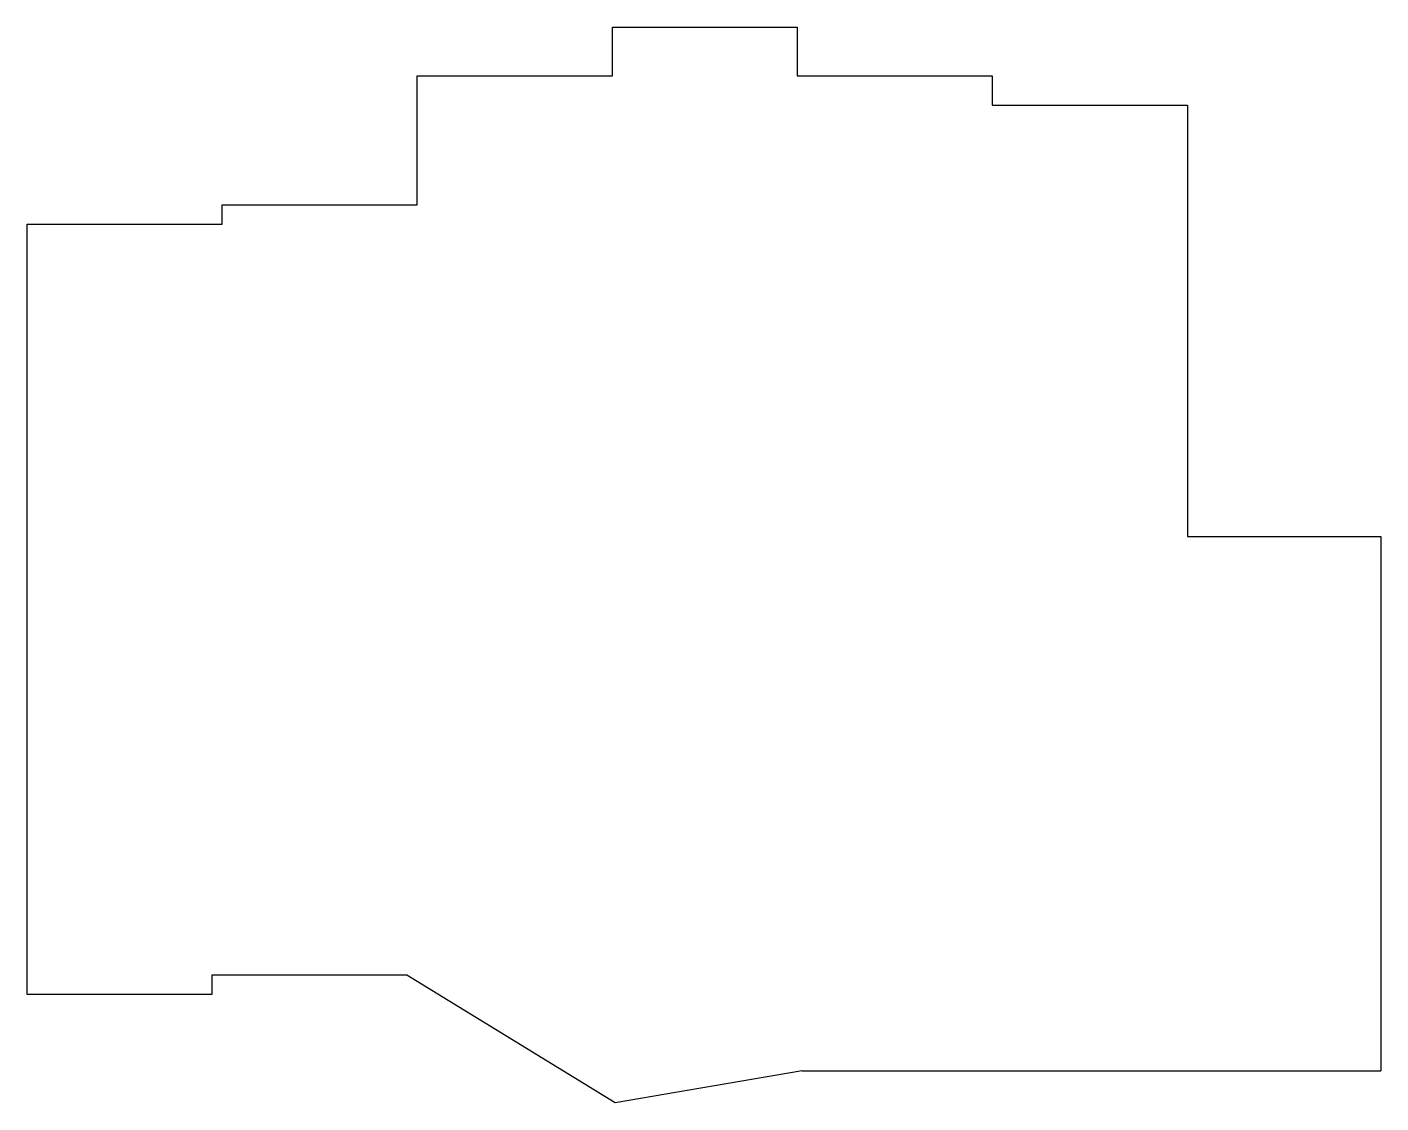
# Model space of a CAD drawing. Header units: millimetres. Extents: x 91 to 223, y -170 to -65.
import ezdxf

# ---------------------------------------------------------------- set-up
doc = ezdxf.new("R2010")
doc.units = ezdxf.units.MM

msp = doc.modelspace()

# ---------------------------------------------------------------- linework, layer by layer
for p, q in [((148, -69.56), (148, -64.81)), ((148, -64.81), (166, -64.81)), ((166, -64.81), (166, -69.56)), ((129, -82.1), (129, -69.56)), ((129, -69.56), (148, -69.56)), ((166, -69.56), (185, -69.56)), ((185, -69.56), (185, -72.41)), ((185, -72.41), (204, -72.41)), ((204, -72.41), (204, -114.41)), ((110, -84), (110, -82.1)), ((110, -82.1), (129, -82.1)), ((91, -159), (91, -84)), ((91, -84), (110, -84)), ((204, -114.41), (222.85, -114.41)), ((222.85, -114.41), (222.85, -166.41)), ((128, -157.1), (109, -157.1)), ((109, -157.1), (109, -159)), ((148.27, -169.55), (128, -157.1)), ((109, -159), (91, -159)), ((166.5, -166.41), (148.27, -169.55)), ((166.5, -166.41), (222.85, -166.41))]:
    msp.add_line(p, q)

doc.saveas('drawing.dxf')
